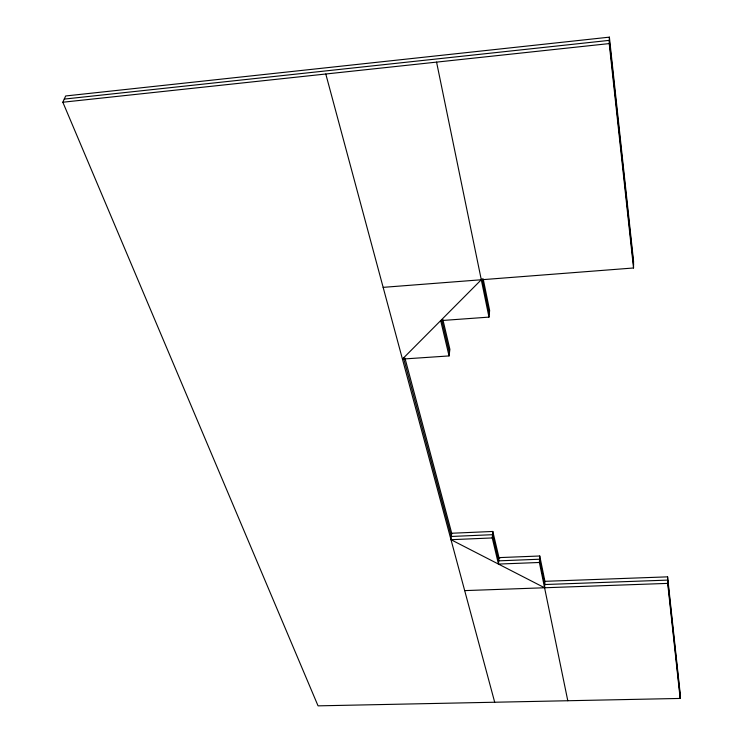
<?xml version="1.0" encoding="UTF-8"?>
<svg xmlns="http://www.w3.org/2000/svg" width="743" height="743" viewBox="0 0 743 743"><rect width="100%" height="100%" fill="white"/><g stroke="black" fill="none" stroke-linecap="round" stroke-linejoin="round"><path stroke-width="1.11" d="M383.147 287.355L633.528 267.982L633.565 261.295L609.39 37.15L65.663 95.968L62.839 102.228L318.05 705.85L680.161 698.439L680.021 692.105L667.595 576.847L544.925 581.323L539.752 555.996L498.98 557.621L492.813 531.459L451.707 533.242L404.935 358.089M633.528 267.982L609.223 43.586L609.39 37.15M544.925 581.323L544.582 587.769L451.001 539.697L451.707 533.242M567.791 700.742L539.381 562.479L539.752 555.996M539.381 562.479L498.46 564.076L498.98 557.621M498.46 564.076L492.256 537.941L492.813 531.459M481.288 279.758L402.437 359.073L449.06 355.925L440.683 320.604L488.968 317.112L489.637 310.5L483.164 278.811M449.06 355.925L449.886 349.34L442.856 319.536M64.26 99.088L609.306 40.363L633.547 264.629M62.839 102.228L609.223 43.586M451.001 539.697L492.256 537.941M464.691 590.611L667.697 583.385L680.161 698.439M497.801 557.018L499.853 558.077M325.787 74.012L494.699 702.237M403.542 358.015L451.354 536.465L492.535 534.691L498.72 560.844L539.567 559.228L544.749 584.537L667.641 580.107L680.086 695.262M441.639 319.509L449.478 352.628M482.114 278.718L489.303 313.797M436.568 62.115L488.968 317.112M667.595 576.847L667.697 583.385"/></g></svg>
